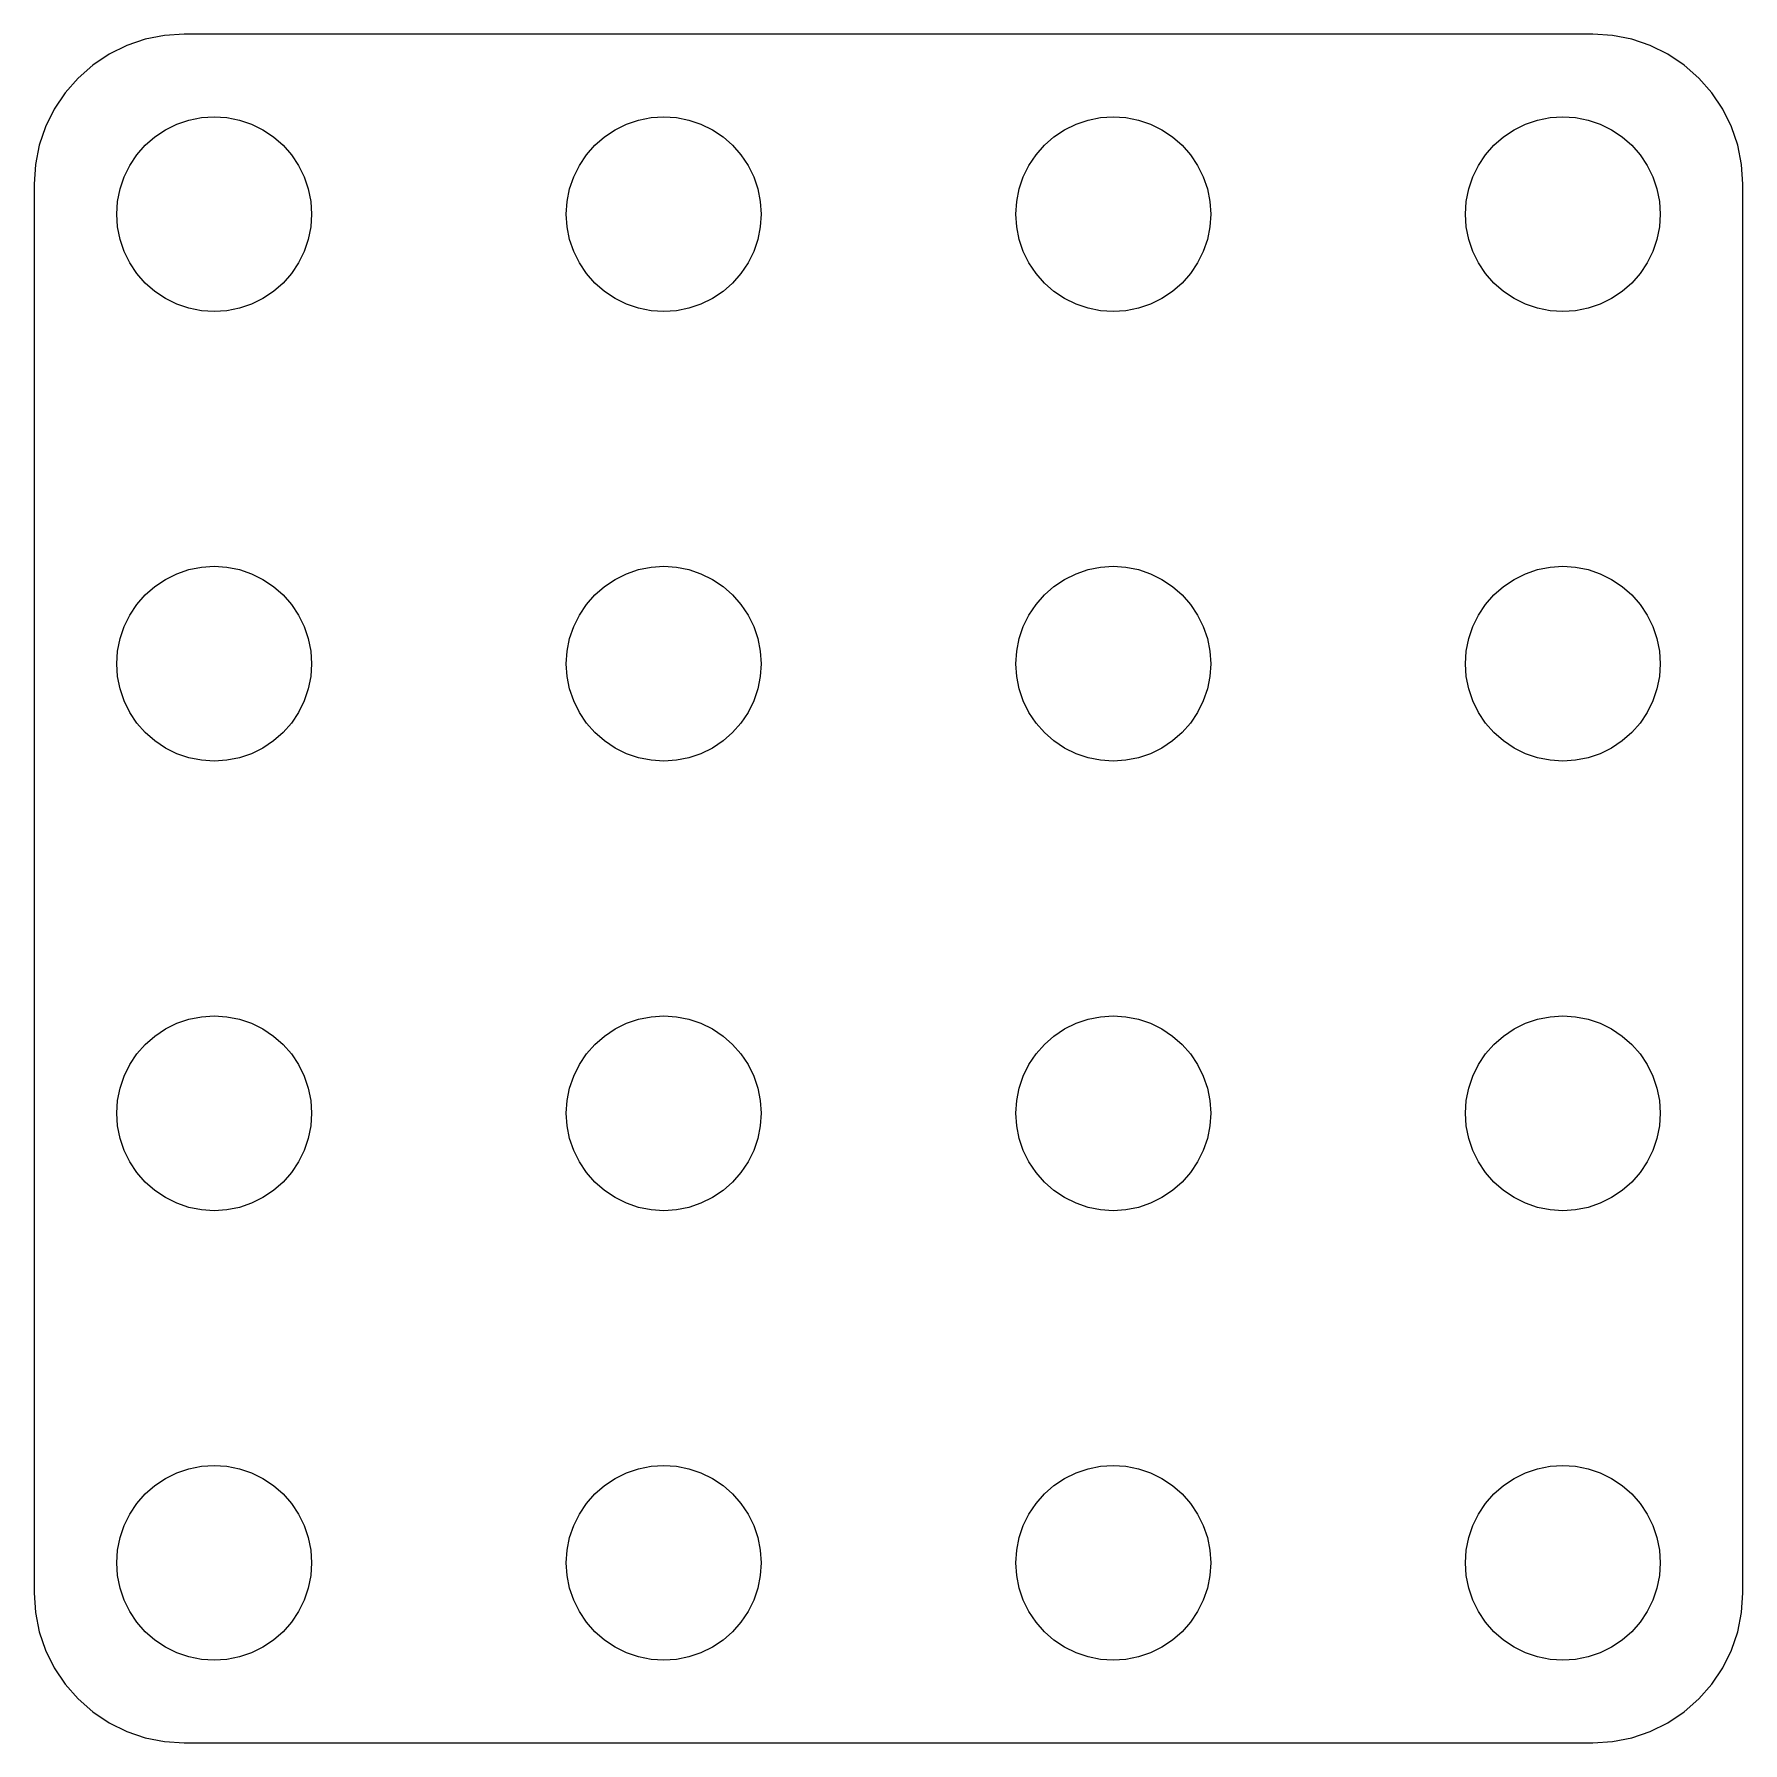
# Model space of a CAD drawing. Header units: metres. Extents: x -28.5 to 28.5, y -28.5 to 28.5.
import ezdxf

# ---------------------------------------------------------------- set-up
doc = ezdxf.new("R2010")
doc.units = ezdxf.units.M

msp = doc.modelspace()

# ---------------------------------------------------------------- linework, layer by layer
for p, q in [((-23.505, 28.505), (-24.1576, 28.4622)), ((23.505, 28.505), (-23.505, 28.505)), ((24.1576, 28.4622), (23.505, 28.505)), ((-25.4184, 28.1244), (-26.005, 27.8351)), ((-24.7991, 28.3346), (-25.4184, 28.1244)), ((-24.1576, 28.4622), (-24.7991, 28.3346)), ((24.7991, 28.3346), (24.1576, 28.4622)), ((25.4184, 28.1244), (24.7991, 28.3346)), ((26.005, 27.8351), (25.4184, 28.1244)), ((-26.5488, 27.4718), (-27.0405, 27.0405)), ((-26.005, 27.8351), (-26.5488, 27.4718)), ((26.5488, 27.4718), (26.005, 27.8351)), ((27.0405, 27.0405), (26.5488, 27.4718)), ((-27.0405, 27.0405), (-27.4718, 26.5488)), ((27.4718, 26.5488), (27.0405, 27.0405)), ((-27.4718, 26.5488), (-27.8351, 26.005)), ((27.8351, 26.005), (27.4718, 26.5488)), ((-27.8351, 26.005), (-28.1244, 25.4184)), ((-23.3412, 25.6393), (-22.9242, 25.7222)), ((-22.9242, 25.7222), (-22.5, 25.75)), ((-22.5, 25.75), (-22.0758, 25.7222)), ((-22.0758, 25.7222), (-21.6588, 25.6393)), ((-8.34116, 25.6393), (-7.92421, 25.7222)), ((-7.92421, 25.7222), (-7.5, 25.75)), ((-7.5, 25.75), (-7.07578, 25.7222)), ((-7.07578, 25.7222), (-6.65883, 25.6393)), ((6.65883, 25.6393), (7.07578, 25.7222)), ((7.07578, 25.7222), (7.5, 25.75)), ((7.5, 25.75), (7.92421, 25.7222)), ((7.92421, 25.7222), (8.34116, 25.6393)), ((21.6588, 25.6393), (22.0758, 25.7222)), ((22.0758, 25.7222), (22.5, 25.75)), ((22.5, 25.75), (22.9242, 25.7222)), ((22.9242, 25.7222), (23.3412, 25.6393)), ((28.1244, 25.4184), (27.8351, 26.005)), ((-28.1244, 25.4184), (-28.3346, 24.7991)), ((-24.4785, 25.0784), (-24.125, 25.3146)), ((-24.125, 25.3146), (-23.7437, 25.5026)), ((-23.7437, 25.5026), (-23.3412, 25.6393)), ((-21.6588, 25.6393), (-21.2563, 25.5026)), ((-21.2563, 25.5026), (-20.875, 25.3146)), ((-20.875, 25.3146), (-20.5215, 25.0784)), ((-9.47847, 25.0784), (-9.125, 25.3146)), ((-9.125, 25.3146), (-8.74371, 25.5026)), ((-8.74371, 25.5026), (-8.34116, 25.6393)), ((-6.65883, 25.6393), (-6.25627, 25.5026)), ((-6.25627, 25.5026), (-5.875, 25.3146)), ((-5.875, 25.3146), (-5.52151, 25.0784)), ((5.52151, 25.0784), (5.875, 25.3146)), ((5.875, 25.3146), (6.25627, 25.5026)), ((6.25627, 25.5026), (6.65883, 25.6393)), ((8.34116, 25.6393), (8.74371, 25.5026)), ((8.74371, 25.5026), (9.125, 25.3146)), ((9.125, 25.3146), (9.47847, 25.0784)), ((20.5215, 25.0784), (20.875, 25.3146)), ((20.875, 25.3146), (21.2563, 25.5026)), ((21.2563, 25.5026), (21.6588, 25.6393)), ((23.3412, 25.6393), (23.7437, 25.5026)), ((23.7437, 25.5026), (24.125, 25.3146)), ((24.125, 25.3146), (24.4785, 25.0784)), ((28.3346, 24.7991), (28.1244, 25.4184)), ((-28.3346, 24.7991), (-28.4622, 24.1576)), ((-25.0784, 24.4785), (-24.7981, 24.7981)), ((-24.7981, 24.7981), (-24.4785, 25.0784)), ((-20.5215, 25.0784), (-20.2019, 24.7981)), ((-20.2019, 24.7981), (-19.9216, 24.4785)), ((-10.0784, 24.4785), (-9.7981, 24.7981)), ((-9.7981, 24.7981), (-9.47847, 25.0784)), ((-5.52151, 25.0784), (-5.20189, 24.7981)), ((-5.20189, 24.7981), (-4.9216, 24.4785)), ((4.9216, 24.4785), (5.20189, 24.7981)), ((5.20189, 24.7981), (5.52151, 25.0784)), ((9.47847, 25.0784), (9.7981, 24.7981)), ((9.7981, 24.7981), (10.0784, 24.4785)), ((19.9216, 24.4785), (20.2019, 24.7981)), ((20.2019, 24.7981), (20.5215, 25.0784)), ((24.4785, 25.0784), (24.7981, 24.7981)), ((24.7981, 24.7981), (25.0784, 24.4785)), ((28.4622, 24.1576), (28.3346, 24.7991)), ((-28.4622, 24.1576), (-28.505, 23.505)), ((-25.5026, 23.7437), (-25.3146, 24.125)), ((-25.3146, 24.125), (-25.0784, 24.4785)), ((-19.9216, 24.4785), (-19.6854, 24.125)), ((-19.6854, 24.125), (-19.4974, 23.7437)), ((-10.5026, 23.7437), (-10.3146, 24.125)), ((-10.3146, 24.125), (-10.0784, 24.4785)), ((-4.9216, 24.4785), (-4.68541, 24.125)), ((-4.68541, 24.125), (-4.49739, 23.7437)), ((4.49739, 23.7437), (4.68541, 24.125)), ((4.68541, 24.125), (4.9216, 24.4785)), ((10.0784, 24.4785), (10.3146, 24.125)), ((10.3146, 24.125), (10.5026, 23.7437)), ((19.4974, 23.7437), (19.6854, 24.125)), ((19.6854, 24.125), (19.9216, 24.4785)), ((25.0784, 24.4785), (25.3146, 24.125)), ((25.3146, 24.125), (25.5026, 23.7437)), ((28.505, 23.505), (28.4622, 24.1576)), ((-28.505, 23.505), (-28.505, -23.505)), ((-25.6393, 23.3412), (-25.5026, 23.7437)), ((-19.4974, 23.7437), (-19.3607, 23.3412)), ((-10.6393, 23.3412), (-10.5026, 23.7437)), ((-4.49739, 23.7437), (-4.36073, 23.3412)), ((4.36073, 23.3412), (4.49739, 23.7437)), ((10.5026, 23.7437), (10.6393, 23.3412)), ((19.3607, 23.3412), (19.4974, 23.7437)), ((25.5026, 23.7437), (25.6393, 23.3412)), ((28.505, -23.505), (28.505, 23.505)), ((-25.75, 22.5), (-25.7222, 22.9242)), ((-25.7222, 22.9242), (-25.6393, 23.3412)), ((-19.3607, 23.3412), (-19.2778, 22.9242)), ((-19.2778, 22.9242), (-19.25, 22.5)), ((-10.75, 22.5), (-10.7222, 22.9242)), ((-10.7222, 22.9242), (-10.6393, 23.3412)), ((-4.36073, 23.3412), (-4.2778, 22.9242)), ((-4.2778, 22.9242), (-4.25, 22.5)), ((4.25, 22.5), (4.2778, 22.9242)), ((4.2778, 22.9242), (4.36073, 23.3412)), ((10.6393, 23.3412), (10.7222, 22.9242)), ((10.7222, 22.9242), (10.75, 22.5)), ((19.25, 22.5), (19.2778, 22.9242)), ((19.2778, 22.9242), (19.3607, 23.3412)), ((25.6393, 23.3412), (25.7222, 22.9242)), ((25.7222, 22.9242), (25.75, 22.5)), ((-25.7222, 22.0758), (-25.75, 22.5)), ((-19.25, 22.5), (-19.2778, 22.0758)), ((-10.7222, 22.0758), (-10.75, 22.5)), ((-4.25, 22.5), (-4.2778, 22.0758)), ((4.2778, 22.0758), (4.25, 22.5)), ((10.75, 22.5), (10.7222, 22.0758)), ((19.2778, 22.0758), (19.25, 22.5)), ((25.75, 22.5), (25.7222, 22.0758)), ((-25.6393, 21.6588), (-25.7222, 22.0758)), ((-19.2778, 22.0758), (-19.3607, 21.6588)), ((-10.6393, 21.6588), (-10.7222, 22.0758)), ((-4.2778, 22.0758), (-4.36073, 21.6588)), ((4.36073, 21.6588), (4.2778, 22.0758)), ((10.7222, 22.0758), (10.6393, 21.6588)), ((19.3607, 21.6588), (19.2778, 22.0758)), ((25.7222, 22.0758), (25.6393, 21.6588)), ((-25.5026, 21.2563), (-25.6393, 21.6588)), ((-25.3146, 20.875), (-25.5026, 21.2563)), ((-19.4974, 21.2563), (-19.6854, 20.875)), ((-19.3607, 21.6588), (-19.4974, 21.2563)), ((-10.5026, 21.2563), (-10.6393, 21.6588)), ((-10.3146, 20.875), (-10.5026, 21.2563)), ((-4.49739, 21.2563), (-4.68541, 20.875)), ((-4.36073, 21.6588), (-4.49739, 21.2563)), ((4.49739, 21.2563), (4.36073, 21.6588)), ((4.68541, 20.875), (4.49739, 21.2563)), ((10.5026, 21.2563), (10.3146, 20.875)), ((10.6393, 21.6588), (10.5026, 21.2563)), ((19.4974, 21.2563), (19.3607, 21.6588)), ((19.6854, 20.875), (19.4974, 21.2563)), ((25.5026, 21.2563), (25.3146, 20.875)), ((25.6393, 21.6588), (25.5026, 21.2563)), ((-25.0784, 20.5215), (-25.3146, 20.875)), ((-19.6854, 20.875), (-19.9216, 20.5215)), ((-10.0784, 20.5215), (-10.3146, 20.875)), ((-4.68541, 20.875), (-4.9216, 20.5215)), ((4.9216, 20.5215), (4.68541, 20.875)), ((10.3146, 20.875), (10.0784, 20.5215)), ((19.9216, 20.5215), (19.6854, 20.875)), ((25.3146, 20.875), (25.0784, 20.5215)), ((-24.7981, 20.2019), (-25.0784, 20.5215)), ((-24.4785, 19.9216), (-24.7981, 20.2019)), ((-20.2019, 20.2019), (-20.5215, 19.9216)), ((-19.9216, 20.5215), (-20.2019, 20.2019)), ((-9.7981, 20.2019), (-10.0784, 20.5215)), ((-9.47847, 19.9216), (-9.7981, 20.2019)), ((-5.20189, 20.2019), (-5.52151, 19.9216)), ((-4.9216, 20.5215), (-5.20189, 20.2019)), ((5.20189, 20.2019), (4.9216, 20.5215)), ((5.52151, 19.9216), (5.20189, 20.2019)), ((9.7981, 20.2019), (9.47847, 19.9216)), ((10.0784, 20.5215), (9.7981, 20.2019)), ((20.2019, 20.2019), (19.9216, 20.5215)), ((20.5215, 19.9216), (20.2019, 20.2019)), ((24.7981, 20.2019), (24.4785, 19.9216)), ((25.0784, 20.5215), (24.7981, 20.2019)), ((-24.125, 19.6854), (-24.4785, 19.9216)), ((-23.7437, 19.4974), (-24.125, 19.6854)), ((-23.3412, 19.3607), (-23.7437, 19.4974)), ((-21.2563, 19.4974), (-21.6588, 19.3607)), ((-20.875, 19.6854), (-21.2563, 19.4974)), ((-20.5215, 19.9216), (-20.875, 19.6854)), ((-9.125, 19.6854), (-9.47847, 19.9216)), ((-8.74371, 19.4974), (-9.125, 19.6854)), ((-8.34116, 19.3607), (-8.74371, 19.4974)), ((-6.25627, 19.4974), (-6.65883, 19.3607)), ((-5.875, 19.6854), (-6.25627, 19.4974)), ((-5.52151, 19.9216), (-5.875, 19.6854)), ((5.875, 19.6854), (5.52151, 19.9216)), ((6.25627, 19.4974), (5.875, 19.6854)), ((6.65883, 19.3607), (6.25627, 19.4974)), ((8.74371, 19.4974), (8.34116, 19.3607)), ((9.125, 19.6854), (8.74371, 19.4974)), ((9.47847, 19.9216), (9.125, 19.6854)), ((20.875, 19.6854), (20.5215, 19.9216)), ((21.2563, 19.4974), (20.875, 19.6854)), ((21.6588, 19.3607), (21.2563, 19.4974)), ((23.7437, 19.4974), (23.3412, 19.3607)), ((24.125, 19.6854), (23.7437, 19.4974)), ((24.4785, 19.9216), (24.125, 19.6854)), ((-22.9242, 19.2778), (-23.3412, 19.3607)), ((-22.5, 19.25), (-22.9242, 19.2778)), ((-22.0758, 19.2778), (-22.5, 19.25)), ((-21.6588, 19.3607), (-22.0758, 19.2778)), ((-7.92421, 19.2778), (-8.34116, 19.3607)), ((-7.5, 19.25), (-7.92421, 19.2778)), ((-7.07578, 19.2778), (-7.5, 19.25)), ((-6.65883, 19.3607), (-7.07578, 19.2778)), ((7.07578, 19.2778), (6.65883, 19.3607)), ((7.5, 19.25), (7.07578, 19.2778)), ((7.92421, 19.2778), (7.5, 19.25)), ((8.34116, 19.3607), (7.92421, 19.2778)), ((22.0758, 19.2778), (21.6588, 19.3607)), ((22.5, 19.25), (22.0758, 19.2778)), ((22.9242, 19.2778), (22.5, 19.25)), ((23.3412, 19.3607), (22.9242, 19.2778)), ((-24.4785, 10.0784), (-24.125, 10.3146)), ((-24.125, 10.3146), (-23.7437, 10.5026)), ((-23.7437, 10.5026), (-23.3412, 10.6393)), ((-23.3412, 10.6393), (-22.9242, 10.7222)), ((-22.9242, 10.7222), (-22.5, 10.75)), ((-22.5, 10.75), (-22.0758, 10.7222)), ((-22.0758, 10.7222), (-21.6588, 10.6393)), ((-21.6588, 10.6393), (-21.2563, 10.5026)), ((-21.2563, 10.5026), (-20.875, 10.3146)), ((-20.875, 10.3146), (-20.5215, 10.0784)), ((-9.47847, 10.0784), (-9.125, 10.3146)), ((-9.125, 10.3146), (-8.74371, 10.5026)), ((-8.74371, 10.5026), (-8.34116, 10.6393)), ((-8.34116, 10.6393), (-7.92421, 10.7222)), ((-7.92421, 10.7222), (-7.5, 10.75)), ((-7.5, 10.75), (-7.07578, 10.7222)), ((-7.07578, 10.7222), (-6.65883, 10.6393)), ((-6.65883, 10.6393), (-6.25627, 10.5026)), ((-6.25627, 10.5026), (-5.875, 10.3146)), ((-5.875, 10.3146), (-5.52151, 10.0784)), ((5.52151, 10.0784), (5.875, 10.3146)), ((5.875, 10.3146), (6.25627, 10.5026)), ((6.25627, 10.5026), (6.65883, 10.6393)), ((6.65883, 10.6393), (7.07578, 10.7222)), ((7.07578, 10.7222), (7.5, 10.75)), ((7.5, 10.75), (7.92421, 10.7222)), ((7.92421, 10.7222), (8.34116, 10.6393)), ((8.34116, 10.6393), (8.74371, 10.5026)), ((8.74371, 10.5026), (9.125, 10.3146)), ((9.125, 10.3146), (9.47847, 10.0784)), ((20.5215, 10.0784), (20.875, 10.3146)), ((20.875, 10.3146), (21.2563, 10.5026)), ((21.2563, 10.5026), (21.6588, 10.6393)), ((21.6588, 10.6393), (22.0758, 10.7222)), ((22.0758, 10.7222), (22.5, 10.75)), ((22.5, 10.75), (22.9242, 10.7222)), ((22.9242, 10.7222), (23.3412, 10.6393)), ((23.3412, 10.6393), (23.7437, 10.5026)), ((23.7437, 10.5026), (24.125, 10.3146)), ((24.125, 10.3146), (24.4785, 10.0784)), ((-25.0784, 9.47847), (-24.7981, 9.7981)), ((-24.7981, 9.7981), (-24.4785, 10.0784)), ((-20.5215, 10.0784), (-20.2019, 9.7981)), ((-20.2019, 9.7981), (-19.9216, 9.47847)), ((-10.0784, 9.47847), (-9.7981, 9.7981)), ((-9.7981, 9.7981), (-9.47847, 10.0784)), ((-5.52151, 10.0784), (-5.20189, 9.7981)), ((-5.20189, 9.7981), (-4.9216, 9.47847)), ((4.9216, 9.47847), (5.20189, 9.7981)), ((5.20189, 9.7981), (5.52151, 10.0784)), ((9.47847, 10.0784), (9.7981, 9.7981)), ((9.7981, 9.7981), (10.0784, 9.47847)), ((19.9216, 9.47847), (20.2019, 9.7981)), ((20.2019, 9.7981), (20.5215, 10.0784)), ((24.4785, 10.0784), (24.7981, 9.7981)), ((24.7981, 9.7981), (25.0784, 9.47847)), ((-25.5026, 8.74371), (-25.3146, 9.125)), ((-25.3146, 9.125), (-25.0784, 9.47847)), ((-19.9216, 9.47847), (-19.6854, 9.125)), ((-19.6854, 9.125), (-19.4974, 8.74371)), ((-10.5026, 8.74371), (-10.3146, 9.125)), ((-10.3146, 9.125), (-10.0784, 9.47847)), ((-4.9216, 9.47847), (-4.68541, 9.125)), ((-4.68541, 9.125), (-4.49739, 8.74371)), ((4.49739, 8.74371), (4.68541, 9.125)), ((4.68541, 9.125), (4.9216, 9.47847)), ((10.0784, 9.47847), (10.3146, 9.125)), ((10.3146, 9.125), (10.5026, 8.74371)), ((19.4974, 8.74371), (19.6854, 9.125)), ((19.6854, 9.125), (19.9216, 9.47847)), ((25.0784, 9.47847), (25.3146, 9.125)), ((25.3146, 9.125), (25.5026, 8.74371)), ((-25.6393, 8.34116), (-25.5026, 8.74371)), ((-19.4974, 8.74371), (-19.3607, 8.34116)), ((-10.6393, 8.34116), (-10.5026, 8.74371)), ((-4.49739, 8.74371), (-4.36073, 8.34116)), ((4.36073, 8.34116), (4.49739, 8.74371)), ((10.5026, 8.74371), (10.6393, 8.34116)), ((19.3607, 8.34116), (19.4974, 8.74371)), ((25.5026, 8.74371), (25.6393, 8.34116)), ((-25.7222, 7.92421), (-25.6393, 8.34116)), ((-19.3607, 8.34116), (-19.2778, 7.92421)), ((-10.7222, 7.92421), (-10.6393, 8.34116)), ((-4.36073, 8.34116), (-4.2778, 7.92421)), ((4.2778, 7.92421), (4.36073, 8.34116)), ((10.6393, 8.34116), (10.7222, 7.92421)), ((19.2778, 7.92421), (19.3607, 8.34116)), ((25.6393, 8.34116), (25.7222, 7.92421)), ((-25.75, 7.5), (-25.7222, 7.92421)), ((-25.7222, 7.07578), (-25.75, 7.5)), ((-19.2778, 7.92421), (-19.25, 7.5)), ((-19.25, 7.5), (-19.2778, 7.07578)), ((-10.75, 7.5), (-10.7222, 7.92421)), ((-10.7222, 7.07578), (-10.75, 7.5)), ((-4.2778, 7.92421), (-4.25, 7.5)), ((-4.25, 7.5), (-4.2778, 7.07578)), ((4.25, 7.5), (4.2778, 7.92421)), ((4.2778, 7.07578), (4.25, 7.5)), ((10.7222, 7.92421), (10.75, 7.5)), ((10.75, 7.5), (10.7222, 7.07578)), ((19.25, 7.5), (19.2778, 7.92421)), ((19.2778, 7.07578), (19.25, 7.5)), ((25.7222, 7.92421), (25.75, 7.5)), ((25.75, 7.5), (25.7222, 7.07578)), ((-25.6393, 6.65883), (-25.7222, 7.07578)), ((-19.2778, 7.07578), (-19.3607, 6.65883)), ((-10.6393, 6.65883), (-10.7222, 7.07578)), ((-4.2778, 7.07578), (-4.36073, 6.65883)), ((4.36073, 6.65883), (4.2778, 7.07578)), ((10.7222, 7.07578), (10.6393, 6.65883)), ((19.3607, 6.65883), (19.2778, 7.07578)), ((25.7222, 7.07578), (25.6393, 6.65883)), ((-25.5026, 6.25627), (-25.6393, 6.65883)), ((-19.3607, 6.65883), (-19.4974, 6.25627)), ((-10.5026, 6.25627), (-10.6393, 6.65883)), ((-4.36073, 6.65883), (-4.49739, 6.25627)), ((4.49739, 6.25627), (4.36073, 6.65883)), ((10.6393, 6.65883), (10.5026, 6.25627)), ((19.4974, 6.25627), (19.3607, 6.65883)), ((25.6393, 6.65883), (25.5026, 6.25627)), ((-25.3146, 5.875), (-25.5026, 6.25627)), ((-25.0784, 5.52151), (-25.3146, 5.875)), ((-19.6854, 5.875), (-19.9216, 5.52151)), ((-19.4974, 6.25627), (-19.6854, 5.875)), ((-10.3146, 5.875), (-10.5026, 6.25627)), ((-10.0784, 5.52151), (-10.3146, 5.875)), ((-4.68541, 5.875), (-4.9216, 5.52151)), ((-4.49739, 6.25627), (-4.68541, 5.875)), ((4.68541, 5.875), (4.49739, 6.25627)), ((4.9216, 5.52151), (4.68541, 5.875)), ((10.3146, 5.875), (10.0784, 5.52151)), ((10.5026, 6.25627), (10.3146, 5.875)), ((19.6854, 5.875), (19.4974, 6.25627)), ((19.9216, 5.52151), (19.6854, 5.875)), ((25.3146, 5.875), (25.0784, 5.52151)), ((25.5026, 6.25627), (25.3146, 5.875)), ((-24.7981, 5.20189), (-25.0784, 5.52151)), ((-24.4785, 4.9216), (-24.7981, 5.20189)), ((-20.2019, 5.20189), (-20.5215, 4.9216)), ((-19.9216, 5.52151), (-20.2019, 5.20189)), ((-9.7981, 5.20189), (-10.0784, 5.52151)), ((-9.47847, 4.9216), (-9.7981, 5.20189)), ((-5.20189, 5.20189), (-5.52151, 4.9216)), ((-4.9216, 5.52151), (-5.20189, 5.20189)), ((5.20189, 5.20189), (4.9216, 5.52151)), ((5.52151, 4.9216), (5.20189, 5.20189)), ((9.7981, 5.20189), (9.47847, 4.9216)), ((10.0784, 5.52151), (9.7981, 5.20189)), ((20.2019, 5.20189), (19.9216, 5.52151)), ((20.5215, 4.9216), (20.2019, 5.20189)), ((24.7981, 5.20189), (24.4785, 4.9216)), ((25.0784, 5.52151), (24.7981, 5.20189)), ((-24.125, 4.68541), (-24.4785, 4.9216)), ((-23.7437, 4.49739), (-24.125, 4.68541)), ((-20.875, 4.68541), (-21.2563, 4.49739)), ((-20.5215, 4.9216), (-20.875, 4.68541)), ((-9.125, 4.68541), (-9.47847, 4.9216)), ((-8.74371, 4.49739), (-9.125, 4.68541)), ((-5.875, 4.68541), (-6.25627, 4.49739)), ((-5.52151, 4.9216), (-5.875, 4.68541)), ((5.875, 4.68541), (5.52151, 4.9216)), ((6.25627, 4.49739), (5.875, 4.68541)), ((9.125, 4.68541), (8.74371, 4.49739)), ((9.47847, 4.9216), (9.125, 4.68541)), ((20.875, 4.68541), (20.5215, 4.9216)), ((21.2563, 4.49739), (20.875, 4.68541)), ((24.125, 4.68541), (23.7437, 4.49739)), ((24.4785, 4.9216), (24.125, 4.68541)), ((-23.3412, 4.36073), (-23.7437, 4.49739)), ((-22.9242, 4.2778), (-23.3412, 4.36073)), ((-22.5, 4.25), (-22.9242, 4.2778)), ((-22.0758, 4.2778), (-22.5, 4.25)), ((-21.6588, 4.36073), (-22.0758, 4.2778)), ((-21.2563, 4.49739), (-21.6588, 4.36073)), ((-8.34116, 4.36073), (-8.74371, 4.49739)), ((-7.92421, 4.2778), (-8.34116, 4.36073)), ((-7.5, 4.25), (-7.92421, 4.2778)), ((-7.07578, 4.2778), (-7.5, 4.25)), ((-6.65883, 4.36073), (-7.07578, 4.2778)), ((-6.25627, 4.49739), (-6.65883, 4.36073)), ((6.65883, 4.36073), (6.25627, 4.49739)), ((7.07578, 4.2778), (6.65883, 4.36073)), ((7.5, 4.25), (7.07578, 4.2778)), ((7.92421, 4.2778), (7.5, 4.25)), ((8.34116, 4.36073), (7.92421, 4.2778)), ((8.74371, 4.49739), (8.34116, 4.36073)), ((21.6588, 4.36073), (21.2563, 4.49739)), ((22.0758, 4.2778), (21.6588, 4.36073)), ((22.5, 4.25), (22.0758, 4.2778)), ((22.9242, 4.2778), (22.5, 4.25)), ((23.3412, 4.36073), (22.9242, 4.2778)), ((23.7437, 4.49739), (23.3412, 4.36073)), ((-24.125, -4.68541), (-23.7437, -4.49739)), ((-23.7437, -4.49739), (-23.3412, -4.36073)), ((-23.3412, -4.36073), (-22.9242, -4.2778)), ((-22.9242, -4.2778), (-22.5, -4.25)), ((-22.5, -4.25), (-22.0758, -4.2778)), ((-22.0758, -4.2778), (-21.6588, -4.36073)), ((-21.6588, -4.36073), (-21.2563, -4.49739)), ((-21.2563, -4.49739), (-20.875, -4.68541)), ((-9.125, -4.68541), (-8.74371, -4.49739)), ((-8.74371, -4.49739), (-8.34116, -4.36073)), ((-8.34116, -4.36073), (-7.92421, -4.2778)), ((-7.92421, -4.2778), (-7.5, -4.25)), ((-7.5, -4.25), (-7.07578, -4.2778)), ((-7.07578, -4.2778), (-6.65883, -4.36073)), ((-6.65883, -4.36073), (-6.25627, -4.49739)), ((-6.25627, -4.49739), (-5.875, -4.68541)), ((5.875, -4.68541), (6.25627, -4.49739)), ((6.25627, -4.49739), (6.65883, -4.36073)), ((6.65883, -4.36073), (7.07578, -4.2778)), ((7.07578, -4.2778), (7.5, -4.25)), ((7.5, -4.25), (7.92421, -4.2778)), ((7.92421, -4.2778), (8.34116, -4.36073)), ((8.34116, -4.36073), (8.74371, -4.49739)), ((8.74371, -4.49739), (9.125, -4.68541)), ((20.875, -4.68541), (21.2563, -4.49739)), ((21.2563, -4.49739), (21.6588, -4.36073)), ((21.6588, -4.36073), (22.0758, -4.2778)), ((22.0758, -4.2778), (22.5, -4.25)), ((22.5, -4.25), (22.9242, -4.2778)), ((22.9242, -4.2778), (23.3412, -4.36073)), ((23.3412, -4.36073), (23.7437, -4.49739)), ((23.7437, -4.49739), (24.125, -4.68541)), ((-24.7981, -5.20189), (-24.4785, -4.9216)), ((-24.4785, -4.9216), (-24.125, -4.68541)), ((-20.875, -4.68541), (-20.5215, -4.9216)), ((-20.5215, -4.9216), (-20.2019, -5.20189)), ((-9.7981, -5.20189), (-9.47847, -4.9216)), ((-9.47847, -4.9216), (-9.125, -4.68541)), ((-5.875, -4.68541), (-5.52151, -4.9216)), ((-5.52151, -4.9216), (-5.20189, -5.20189)), ((5.20189, -5.20189), (5.52151, -4.9216)), ((5.52151, -4.9216), (5.875, -4.68541)), ((9.125, -4.68541), (9.47847, -4.9216)), ((9.47847, -4.9216), (9.7981, -5.20189)), ((20.2019, -5.20189), (20.5215, -4.9216)), ((20.5215, -4.9216), (20.875, -4.68541)), ((24.125, -4.68541), (24.4785, -4.9216)), ((24.4785, -4.9216), (24.7981, -5.20189)), ((-25.3146, -5.875), (-25.0784, -5.52151)), ((-25.0784, -5.52151), (-24.7981, -5.20189)), ((-20.2019, -5.20189), (-19.9216, -5.52151)), ((-19.9216, -5.52151), (-19.6854, -5.875)), ((-10.3146, -5.875), (-10.0784, -5.52151)), ((-10.0784, -5.52151), (-9.7981, -5.20189)), ((-5.20189, -5.20189), (-4.9216, -5.52151)), ((-4.9216, -5.52151), (-4.68541, -5.875)), ((4.68541, -5.875), (4.9216, -5.52151)), ((4.9216, -5.52151), (5.20189, -5.20189)), ((9.7981, -5.20189), (10.0784, -5.52151)), ((10.0784, -5.52151), (10.3146, -5.875)), ((19.6854, -5.875), (19.9216, -5.52151)), ((19.9216, -5.52151), (20.2019, -5.20189)), ((24.7981, -5.20189), (25.0784, -5.52151)), ((25.0784, -5.52151), (25.3146, -5.875)), ((-25.6393, -6.65883), (-25.5026, -6.25627)), ((-25.5026, -6.25627), (-25.3146, -5.875)), ((-19.6854, -5.875), (-19.4974, -6.25627)), ((-19.4974, -6.25627), (-19.3607, -6.65883)), ((-10.6393, -6.65883), (-10.5026, -6.25627)), ((-10.5026, -6.25627), (-10.3146, -5.875)), ((-4.68541, -5.875), (-4.49739, -6.25627)), ((-4.49739, -6.25627), (-4.36073, -6.65883)), ((4.36073, -6.65883), (4.49739, -6.25627)), ((4.49739, -6.25627), (4.68541, -5.875)), ((10.3146, -5.875), (10.5026, -6.25627)), ((10.5026, -6.25627), (10.6393, -6.65883)), ((19.3607, -6.65883), (19.4974, -6.25627)), ((19.4974, -6.25627), (19.6854, -5.875)), ((25.3146, -5.875), (25.5026, -6.25627)), ((25.5026, -6.25627), (25.6393, -6.65883)), ((-25.7222, -7.07578), (-25.6393, -6.65883)), ((-19.3607, -6.65883), (-19.2778, -7.07578)), ((-10.7222, -7.07578), (-10.6393, -6.65883)), ((-4.36073, -6.65883), (-4.2778, -7.07578)), ((4.2778, -7.07578), (4.36073, -6.65883)), ((10.6393, -6.65883), (10.7222, -7.07578)), ((19.2778, -7.07578), (19.3607, -6.65883)), ((25.6393, -6.65883), (25.7222, -7.07578)), ((-25.75, -7.5), (-25.7222, -7.07578)), ((-19.2778, -7.07578), (-19.25, -7.5)), ((-10.75, -7.5), (-10.7222, -7.07578)), ((-4.2778, -7.07578), (-4.25, -7.5)), ((4.25, -7.5), (4.2778, -7.07578)), ((10.7222, -7.07578), (10.75, -7.5)), ((19.25, -7.5), (19.2778, -7.07578)), ((25.7222, -7.07578), (25.75, -7.5)), ((-25.7222, -7.92421), (-25.75, -7.5)), ((-25.6393, -8.34116), (-25.7222, -7.92421)), ((-19.2778, -7.92421), (-19.3607, -8.34116)), ((-19.25, -7.5), (-19.2778, -7.92421)), ((-10.7222, -7.92421), (-10.75, -7.5)), ((-10.6393, -8.34116), (-10.7222, -7.92421)), ((-4.2778, -7.92421), (-4.36073, -8.34116)), ((-4.25, -7.5), (-4.2778, -7.92421)), ((4.2778, -7.92421), (4.25, -7.5)), ((4.36073, -8.34116), (4.2778, -7.92421)), ((10.7222, -7.92421), (10.6393, -8.34116)), ((10.75, -7.5), (10.7222, -7.92421)), ((19.2778, -7.92421), (19.25, -7.5)), ((19.3607, -8.34116), (19.2778, -7.92421)), ((25.7222, -7.92421), (25.6393, -8.34116)), ((25.75, -7.5), (25.7222, -7.92421)), ((-25.5026, -8.74371), (-25.6393, -8.34116)), ((-19.3607, -8.34116), (-19.4974, -8.74371)), ((-10.5026, -8.74371), (-10.6393, -8.34116)), ((-4.36073, -8.34116), (-4.49739, -8.74371)), ((4.49739, -8.74371), (4.36073, -8.34116)), ((10.6393, -8.34116), (10.5026, -8.74371)), ((19.4974, -8.74371), (19.3607, -8.34116)), ((25.6393, -8.34116), (25.5026, -8.74371)), ((-25.3146, -9.125), (-25.5026, -8.74371)), ((-19.4974, -8.74371), (-19.6854, -9.125)), ((-10.3146, -9.125), (-10.5026, -8.74371)), ((-4.49739, -8.74371), (-4.68541, -9.125)), ((4.68541, -9.125), (4.49739, -8.74371)), ((10.5026, -8.74371), (10.3146, -9.125)), ((19.6854, -9.125), (19.4974, -8.74371)), ((25.5026, -8.74371), (25.3146, -9.125)), ((-25.0784, -9.47847), (-25.3146, -9.125)), ((-24.7981, -9.7981), (-25.0784, -9.47847)), ((-19.9216, -9.47847), (-20.2019, -9.7981)), ((-19.6854, -9.125), (-19.9216, -9.47847)), ((-10.0784, -9.47847), (-10.3146, -9.125)), ((-9.7981, -9.7981), (-10.0784, -9.47847)), ((-4.9216, -9.47847), (-5.20189, -9.7981)), ((-4.68541, -9.125), (-4.9216, -9.47847)), ((4.9216, -9.47847), (4.68541, -9.125)), ((5.20189, -9.7981), (4.9216, -9.47847)), ((10.0784, -9.47847), (9.7981, -9.7981)), ((10.3146, -9.125), (10.0784, -9.47847)), ((19.9216, -9.47847), (19.6854, -9.125)), ((20.2019, -9.7981), (19.9216, -9.47847)), ((25.0784, -9.47847), (24.7981, -9.7981)), ((25.3146, -9.125), (25.0784, -9.47847)), ((-24.4785, -10.0784), (-24.7981, -9.7981)), ((-24.125, -10.3146), (-24.4785, -10.0784)), ((-20.5215, -10.0784), (-20.875, -10.3146)), ((-20.2019, -9.7981), (-20.5215, -10.0784)), ((-9.47847, -10.0784), (-9.7981, -9.7981)), ((-9.125, -10.3146), (-9.47847, -10.0784)), ((-5.52151, -10.0784), (-5.875, -10.3146)), ((-5.20189, -9.7981), (-5.52151, -10.0784)), ((5.52151, -10.0784), (5.20189, -9.7981)), ((5.875, -10.3146), (5.52151, -10.0784)), ((9.47847, -10.0784), (9.125, -10.3146)), ((9.7981, -9.7981), (9.47847, -10.0784)), ((20.5215, -10.0784), (20.2019, -9.7981)), ((20.875, -10.3146), (20.5215, -10.0784)), ((24.4785, -10.0784), (24.125, -10.3146)), ((24.7981, -9.7981), (24.4785, -10.0784)), ((-23.7437, -10.5026), (-24.125, -10.3146)), ((-23.3412, -10.6393), (-23.7437, -10.5026)), ((-22.9242, -10.7222), (-23.3412, -10.6393)), ((-22.5, -10.75), (-22.9242, -10.7222)), ((-22.0758, -10.7222), (-22.5, -10.75)), ((-21.6588, -10.6393), (-22.0758, -10.7222)), ((-21.2563, -10.5026), (-21.6588, -10.6393)), ((-20.875, -10.3146), (-21.2563, -10.5026)), ((-8.74371, -10.5026), (-9.125, -10.3146)), ((-8.34116, -10.6393), (-8.74371, -10.5026)), ((-7.92421, -10.7222), (-8.34116, -10.6393)), ((-7.5, -10.75), (-7.92421, -10.7222)), ((-7.07578, -10.7222), (-7.5, -10.75)), ((-6.65883, -10.6393), (-7.07578, -10.7222)), ((-6.25627, -10.5026), (-6.65883, -10.6393)), ((-5.875, -10.3146), (-6.25627, -10.5026)), ((6.25627, -10.5026), (5.875, -10.3146)), ((6.65883, -10.6393), (6.25627, -10.5026)), ((7.07578, -10.7222), (6.65883, -10.6393)), ((7.5, -10.75), (7.07578, -10.7222)), ((7.92421, -10.7222), (7.5, -10.75)), ((8.34116, -10.6393), (7.92421, -10.7222)), ((8.74371, -10.5026), (8.34116, -10.6393)), ((9.125, -10.3146), (8.74371, -10.5026)), ((21.2563, -10.5026), (20.875, -10.3146)), ((21.6588, -10.6393), (21.2563, -10.5026)), ((22.0758, -10.7222), (21.6588, -10.6393)), ((22.5, -10.75), (22.0758, -10.7222)), ((22.9242, -10.7222), (22.5, -10.75)), ((23.3412, -10.6393), (22.9242, -10.7222)), ((23.7437, -10.5026), (23.3412, -10.6393)), ((24.125, -10.3146), (23.7437, -10.5026)), ((-23.7437, -19.4974), (-23.3412, -19.3607)), ((-23.3412, -19.3607), (-22.9242, -19.2778)), ((-22.9242, -19.2778), (-22.5, -19.25)), ((-22.5, -19.25), (-22.0758, -19.2778)), ((-22.0758, -19.2778), (-21.6588, -19.3607)), ((-21.6588, -19.3607), (-21.2563, -19.4974)), ((-8.74371, -19.4974), (-8.34116, -19.3607)), ((-8.34116, -19.3607), (-7.92421, -19.2778)), ((-7.92421, -19.2778), (-7.5, -19.25)), ((-7.5, -19.25), (-7.07578, -19.2778)), ((-7.07578, -19.2778), (-6.65883, -19.3607)), ((-6.65883, -19.3607), (-6.25627, -19.4974)), ((6.25627, -19.4974), (6.65883, -19.3607)), ((6.65883, -19.3607), (7.07578, -19.2778)), ((7.07578, -19.2778), (7.5, -19.25)), ((7.5, -19.25), (7.92421, -19.2778)), ((7.92421, -19.2778), (8.34116, -19.3607)), ((8.34116, -19.3607), (8.74371, -19.4974)), ((21.2563, -19.4974), (21.6588, -19.3607)), ((21.6588, -19.3607), (22.0758, -19.2778)), ((22.0758, -19.2778), (22.5, -19.25)), ((22.5, -19.25), (22.9242, -19.2778)), ((22.9242, -19.2778), (23.3412, -19.3607)), ((23.3412, -19.3607), (23.7437, -19.4974)), ((-24.7981, -20.2019), (-24.4785, -19.9216)), ((-24.4785, -19.9216), (-24.125, -19.6854)), ((-24.125, -19.6854), (-23.7437, -19.4974)), ((-21.2563, -19.4974), (-20.875, -19.6854)), ((-20.875, -19.6854), (-20.5215, -19.9216)), ((-20.5215, -19.9216), (-20.2019, -20.2019)), ((-9.7981, -20.2019), (-9.47847, -19.9216)), ((-9.47847, -19.9216), (-9.125, -19.6854)), ((-9.125, -19.6854), (-8.74371, -19.4974)), ((-6.25627, -19.4974), (-5.875, -19.6854)), ((-5.875, -19.6854), (-5.52151, -19.9216)), ((-5.52151, -19.9216), (-5.20189, -20.2019)), ((5.20189, -20.2019), (5.52151, -19.9216)), ((5.52151, -19.9216), (5.875, -19.6854)), ((5.875, -19.6854), (6.25627, -19.4974)), ((8.74371, -19.4974), (9.125, -19.6854)), ((9.125, -19.6854), (9.47847, -19.9216)), ((9.47847, -19.9216), (9.7981, -20.2019)), ((20.2019, -20.2019), (20.5215, -19.9216)), ((20.5215, -19.9216), (20.875, -19.6854)), ((20.875, -19.6854), (21.2563, -19.4974)), ((23.7437, -19.4974), (24.125, -19.6854)), ((24.125, -19.6854), (24.4785, -19.9216)), ((24.4785, -19.9216), (24.7981, -20.2019)), ((-25.3146, -20.875), (-25.0784, -20.5215)), ((-25.0784, -20.5215), (-24.7981, -20.2019)), ((-20.2019, -20.2019), (-19.9216, -20.5215)), ((-19.9216, -20.5215), (-19.6854, -20.875)), ((-10.3146, -20.875), (-10.0784, -20.5215)), ((-10.0784, -20.5215), (-9.7981, -20.2019)), ((-5.20189, -20.2019), (-4.9216, -20.5215)), ((-4.9216, -20.5215), (-4.68541, -20.875)), ((4.68541, -20.875), (4.9216, -20.5215)), ((4.9216, -20.5215), (5.20189, -20.2019)), ((9.7981, -20.2019), (10.0784, -20.5215)), ((10.0784, -20.5215), (10.3146, -20.875)), ((19.6854, -20.875), (19.9216, -20.5215)), ((19.9216, -20.5215), (20.2019, -20.2019)), ((24.7981, -20.2019), (25.0784, -20.5215)), ((25.0784, -20.5215), (25.3146, -20.875)), ((-25.5026, -21.2563), (-25.3146, -20.875)), ((-19.6854, -20.875), (-19.4974, -21.2563)), ((-10.5026, -21.2563), (-10.3146, -20.875)), ((-4.68541, -20.875), (-4.49739, -21.2563)), ((4.49739, -21.2563), (4.68541, -20.875)), ((10.3146, -20.875), (10.5026, -21.2563)), ((19.4974, -21.2563), (19.6854, -20.875)), ((25.3146, -20.875), (25.5026, -21.2563)), ((-25.7222, -22.0758), (-25.6393, -21.6588)), ((-25.6393, -21.6588), (-25.5026, -21.2563)), ((-19.4974, -21.2563), (-19.3607, -21.6588)), ((-19.3607, -21.6588), (-19.2778, -22.0758)), ((-10.7222, -22.0758), (-10.6393, -21.6588)), ((-10.6393, -21.6588), (-10.5026, -21.2563)), ((-4.49739, -21.2563), (-4.36073, -21.6588)), ((-4.36073, -21.6588), (-4.2778, -22.0758)), ((4.2778, -22.0758), (4.36073, -21.6588)), ((4.36073, -21.6588), (4.49739, -21.2563)), ((10.5026, -21.2563), (10.6393, -21.6588)), ((10.6393, -21.6588), (10.7222, -22.0758)), ((19.2778, -22.0758), (19.3607, -21.6588)), ((19.3607, -21.6588), (19.4974, -21.2563)), ((25.5026, -21.2563), (25.6393, -21.6588)), ((25.6393, -21.6588), (25.7222, -22.0758)), ((-25.75, -22.5), (-25.7222, -22.0758)), ((-19.2778, -22.0758), (-19.25, -22.5)), ((-10.75, -22.5), (-10.7222, -22.0758)), ((-4.2778, -22.0758), (-4.25, -22.5)), ((4.25, -22.5), (4.2778, -22.0758)), ((10.7222, -22.0758), (10.75, -22.5)), ((19.25, -22.5), (19.2778, -22.0758)), ((25.7222, -22.0758), (25.75, -22.5)), ((-25.7222, -22.9242), (-25.75, -22.5)), ((-19.25, -22.5), (-19.2778, -22.9242)), ((-10.7222, -22.9242), (-10.75, -22.5)), ((-4.25, -22.5), (-4.2778, -22.9242)), ((4.2778, -22.9242), (4.25, -22.5)), ((10.75, -22.5), (10.7222, -22.9242)), ((19.2778, -22.9242), (19.25, -22.5)), ((25.75, -22.5), (25.7222, -22.9242)), ((-25.6393, -23.3412), (-25.7222, -22.9242)), ((-25.5026, -23.7437), (-25.6393, -23.3412)), ((-19.3607, -23.3412), (-19.4974, -23.7437)), ((-19.2778, -22.9242), (-19.3607, -23.3412)), ((-10.6393, -23.3412), (-10.7222, -22.9242)), ((-10.5026, -23.7437), (-10.6393, -23.3412)), ((-4.36073, -23.3412), (-4.49739, -23.7437)), ((-4.2778, -22.9242), (-4.36073, -23.3412)), ((4.36073, -23.3412), (4.2778, -22.9242)), ((4.49739, -23.7437), (4.36073, -23.3412)), ((10.6393, -23.3412), (10.5026, -23.7437)), ((10.7222, -22.9242), (10.6393, -23.3412)), ((19.3607, -23.3412), (19.2778, -22.9242)), ((19.4974, -23.7437), (19.3607, -23.3412)), ((25.6393, -23.3412), (25.5026, -23.7437)), ((25.7222, -22.9242), (25.6393, -23.3412)), ((-28.505, -23.505), (-28.4622, -24.1576)), ((-25.3146, -24.125), (-25.5026, -23.7437)), ((-19.4974, -23.7437), (-19.6854, -24.125)), ((-10.3146, -24.125), (-10.5026, -23.7437)), ((-4.49739, -23.7437), (-4.68541, -24.125)), ((4.68541, -24.125), (4.49739, -23.7437)), ((10.5026, -23.7437), (10.3146, -24.125)), ((19.6854, -24.125), (19.4974, -23.7437)), ((25.5026, -23.7437), (25.3146, -24.125)), ((28.4622, -24.1576), (28.505, -23.505)), ((-28.4622, -24.1576), (-28.3346, -24.7991)), ((-25.0784, -24.4785), (-25.3146, -24.125)), ((-24.7981, -24.7981), (-25.0784, -24.4785)), ((-19.9216, -24.4785), (-20.2019, -24.7981)), ((-19.6854, -24.125), (-19.9216, -24.4785)), ((-10.0784, -24.4785), (-10.3146, -24.125)), ((-9.7981, -24.7981), (-10.0784, -24.4785)), ((-4.9216, -24.4785), (-5.20189, -24.7981)), ((-4.68541, -24.125), (-4.9216, -24.4785)), ((4.9216, -24.4785), (4.68541, -24.125)), ((5.20189, -24.7981), (4.9216, -24.4785)), ((10.0784, -24.4785), (9.7981, -24.7981)), ((10.3146, -24.125), (10.0784, -24.4785)), ((19.9216, -24.4785), (19.6854, -24.125)), ((20.2019, -24.7981), (19.9216, -24.4785)), ((25.0784, -24.4785), (24.7981, -24.7981)), ((25.3146, -24.125), (25.0784, -24.4785)), ((28.3346, -24.7991), (28.4622, -24.1576)), ((-28.3346, -24.7991), (-28.1244, -25.4184)), ((-24.4785, -25.0784), (-24.7981, -24.7981)), ((-24.125, -25.3146), (-24.4785, -25.0784)), ((-20.5215, -25.0784), (-20.875, -25.3146)), ((-20.2019, -24.7981), (-20.5215, -25.0784)), ((-9.47847, -25.0784), (-9.7981, -24.7981)), ((-9.125, -25.3146), (-9.47847, -25.0784)), ((-5.52151, -25.0784), (-5.875, -25.3146)), ((-5.20189, -24.7981), (-5.52151, -25.0784)), ((5.52151, -25.0784), (5.20189, -24.7981)), ((5.875, -25.3146), (5.52151, -25.0784)), ((9.47847, -25.0784), (9.125, -25.3146)), ((9.7981, -24.7981), (9.47847, -25.0784)), ((20.5215, -25.0784), (20.2019, -24.7981)), ((20.875, -25.3146), (20.5215, -25.0784)), ((24.4785, -25.0784), (24.125, -25.3146)), ((24.7981, -24.7981), (24.4785, -25.0784)), ((28.1244, -25.4184), (28.3346, -24.7991)), ((-28.1244, -25.4184), (-27.8351, -26.005)), ((-23.7437, -25.5026), (-24.125, -25.3146)), ((-23.3412, -25.6393), (-23.7437, -25.5026)), ((-22.9242, -25.7222), (-23.3412, -25.6393)), ((-21.6588, -25.6393), (-22.0758, -25.7222)), ((-21.2563, -25.5026), (-21.6588, -25.6393)), ((-20.875, -25.3146), (-21.2563, -25.5026)), ((-8.74371, -25.5026), (-9.125, -25.3146)), ((-8.34116, -25.6393), (-8.74371, -25.5026)), ((-7.92421, -25.7222), (-8.34116, -25.6393)), ((-6.65883, -25.6393), (-7.07578, -25.7222)), ((-6.25627, -25.5026), (-6.65883, -25.6393)), ((-5.875, -25.3146), (-6.25627, -25.5026)), ((6.25627, -25.5026), (5.875, -25.3146)), ((6.65883, -25.6393), (6.25627, -25.5026)), ((7.07578, -25.7222), (6.65883, -25.6393)), ((8.34116, -25.6393), (7.92421, -25.7222)), ((8.74371, -25.5026), (8.34116, -25.6393)), ((9.125, -25.3146), (8.74371, -25.5026)), ((21.2563, -25.5026), (20.875, -25.3146)), ((21.6588, -25.6393), (21.2563, -25.5026)), ((22.0758, -25.7222), (21.6588, -25.6393)), ((23.3412, -25.6393), (22.9242, -25.7222)), ((23.7437, -25.5026), (23.3412, -25.6393)), ((24.125, -25.3146), (23.7437, -25.5026)), ((27.8351, -26.005), (28.1244, -25.4184)), ((-27.8351, -26.005), (-27.4718, -26.5488)), ((-22.5, -25.75), (-22.9242, -25.7222)), ((-22.0758, -25.7222), (-22.5, -25.75)), ((-7.5, -25.75), (-7.92421, -25.7222)), ((-7.07578, -25.7222), (-7.5, -25.75)), ((7.5, -25.75), (7.07578, -25.7222)), ((7.92421, -25.7222), (7.5, -25.75)), ((22.5, -25.75), (22.0758, -25.7222)), ((22.9242, -25.7222), (22.5, -25.75)), ((27.4718, -26.5488), (27.8351, -26.005)), ((-27.4718, -26.5488), (-27.0405, -27.0405)), ((27.0405, -27.0405), (27.4718, -26.5488)), ((-27.0405, -27.0405), (-26.5488, -27.4718)), ((26.5488, -27.4718), (27.0405, -27.0405)), ((-26.5488, -27.4718), (-26.005, -27.8351)), ((-26.005, -27.8351), (-25.4184, -28.1244)), ((25.4184, -28.1244), (26.005, -27.8351)), ((26.005, -27.8351), (26.5488, -27.4718)), ((-25.4184, -28.1244), (-24.7991, -28.3346)), ((-24.7991, -28.3346), (-24.1576, -28.4622)), ((-24.1576, -28.4622), (-23.505, -28.505)), ((-23.505, -28.505), (23.505, -28.505)), ((23.505, -28.505), (24.1576, -28.4622)), ((24.1576, -28.4622), (24.7991, -28.3346)), ((24.7991, -28.3346), (25.4184, -28.1244))]:
    msp.add_line(p, q)

doc.saveas('drawing.dxf')
